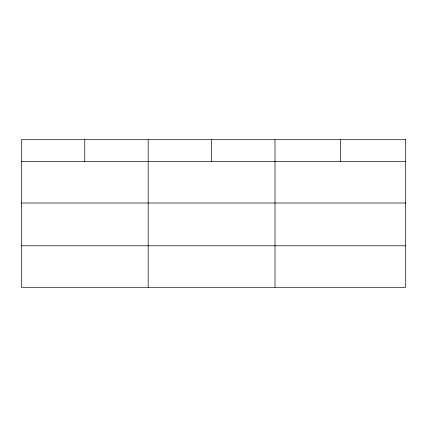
<?xml version="1.0" encoding="UTF-8"?>
<svg xmlns="http://www.w3.org/2000/svg" width="427" height="427" viewBox="0 0 427 427"><rect width="100%" height="100%" fill="white"/><g stroke="black" fill="none" stroke-linecap="round" stroke-linejoin="round"><path stroke-width="0.64" d="M21.35 161.502L405.65 161.502M21.35 203.017L405.65 203.017M21.35 245.787L405.65 245.787M340.319 139.698L340.319 161.502M274.988 139.698L274.988 287.302M211.578 139.698L211.578 161.502M148.169 139.698L148.169 287.302M84.76 139.698L84.76 161.502M405.65 139.698L21.35 139.698L21.35 287.302L405.65 287.302L405.65 139.698"/></g></svg>
